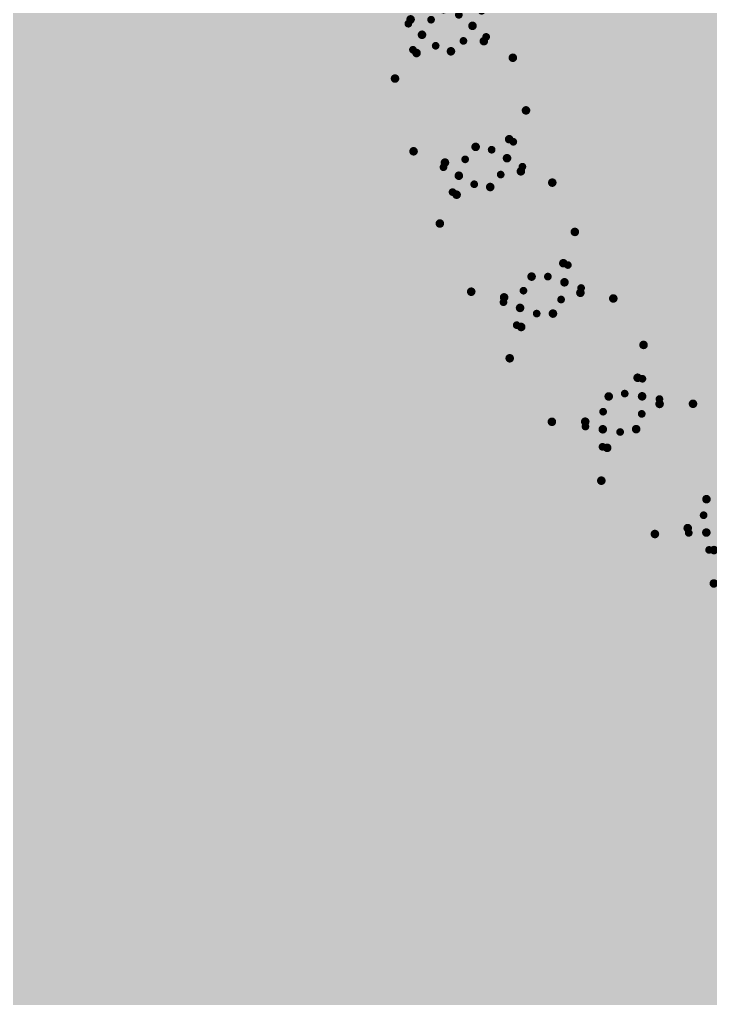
# Model space of a CAD drawing. Header units: millimetres. Extents: x 169 to 355, y 129 to 253.
# Drawn here: x 305.6 to 309.64, y 150.76 to 156.49 of the extents above; entities that cross this region are included whole.
import ezdxf

# ---------------------------------------------------------------- set-up
doc = ezdxf.new("R2010")
doc.units = ezdxf.units.MM
for name, color, linetype in [('BottomLayer', 5, 'Continuous'), ('BottomOverlay', 54, 'Continuous'), ('BottomPaste', 16, 'Continuous'), ('BottomSolder', 6, 'Continuous'), ('Mechanical1', 6, 'Continuous'), ('Mechanical15', 56, 'Continuous'), ('TopOverlay', 2, 'Continuous')]:
    doc.layers.add(name, color=color, linetype=linetype)

# ---------------------------------------------------------------- blocks, each defined once
blk = doc.blocks.new('R0402_NOSILK_B_981')
at = {"layer": 'BottomLayer'}
for points in [[(-0.25, -0.3), (-0.25, 0.3), (-0.75, -0.3), (-0.75, 0.3)], [(0.75, -0.3), (0.75, 0.3), (0.25, -0.3), (0.25, 0.3)]]:
    blk.add_solid(points, dxfattribs=at)
at = {"layer": 'BottomPaste'}
for points in [[(-0.25, -0.3), (-0.25, 0.3), (-0.75, -0.3), (-0.75, 0.3)], [(0.75, -0.3), (0.75, 0.3), (0.25, -0.3), (0.25, 0.3)]]:
    blk.add_solid(points, dxfattribs=at)
at = {"layer": 'BottomSolder'}
for points in [[(-0.1484, -0.4016), (-0.1484, 0.4016), (-0.8516, -0.4016), (-0.8516, 0.4016)], [(0.8516, -0.4016), (0.8516, 0.4016), (0.1484, -0.4016), (0.1484, 0.4016)]]:
    blk.add_solid(points, dxfattribs=at)
at = {"layer": 'Mechanical1', "const_width": 0.1}
for points in [[(-0.52, -0.3001), (-0.52, 0.2999)], [(0.5201, 0.2999), (-0.52, 0.2999)], [(0.5201, -0.3001), (0.5201, 0.2999)], [(0.5201, -0.3001), (-0.52, -0.3001)]]:
    blk.add_lwpolyline(points, dxfattribs=at)
at = {"layer": 'Mechanical1', "const_width": 0.05}
for points in [[(-0.545, 0.2999, 1), (-0.495, 0.2999, 1)], [(-0.545, 0.2999, 1), (-0.495, 0.2999, 1)], [(0.4951, 0.2999, 1), (0.5451, 0.2999, 1)], [(0.4951, 0.2999, 1), (0.5451, 0.2999, 1)], [(-0.545, -0.3001, 1), (-0.495, -0.3001, 1)], [(-0.545, -0.3001, 1), (-0.495, -0.3001, 1)], [(0.4951, -0.3001, 1), (0.5451, -0.3001, 1)], [(0.4951, -0.3001, 1), (0.5451, -0.3001, 1)]]:
    blk.add_lwpolyline(points, format="xyb", close=True, dxfattribs=at)
at = {"layer": 'Mechanical15', "const_width": 0.1}
for points in [[(-0.975, -0.525), (-0.975, 0.525)], [(0.975, 0.525), (-0.975, 0.525)], [(0.975, -0.525), (0.975, 0.525)], [(0, -0.125), (0, 0.125)], [(0.125, 0), (-0.125, 0)], [(0.975, -0.525), (-0.975, -0.525)]]:
    blk.add_lwpolyline(points, dxfattribs=at)
at = {"layer": 'Mechanical15', "const_width": 0.05}
for points in [[(-1, 0.525, 1), (-0.95, 0.525, 1)], [(-1, 0.525, 1), (-0.95, 0.525, 1)], [(0.95, 0.525, 1), (1, 0.525, 1)], [(0.95, 0.525, 1), (1, 0.525, 1)], [(-0.025, 0.125, 1), (0.025, 0.125, 1)], [(-0.15, 0, 1), (-0.1, 0, 1)], [(0.1, 0, 1), (0.15, 0, 1)], [(-0.025, -0.125, 1), (0.025, -0.125, 1)], [(-1, -0.525, 1), (-0.95, -0.525, 1)], [(-1, -0.525, 1), (-0.95, -0.525, 1)], [(0.95, -0.525, 1), (1, -0.525, 1)], [(0.95, -0.525, 1), (1, -0.525, 1)]]:
    blk.add_lwpolyline(points, format="xyb", close=True, dxfattribs=at)
blk = doc.blocks.new('R0402_NOSILK_B_987')
at = {"layer": 'BottomLayer'}
for points in [[(-0.25, -0.3), (-0.25, 0.3), (-0.75, -0.3), (-0.75, 0.3)], [(0.75, -0.3), (0.75, 0.3), (0.25, -0.3), (0.25, 0.3)]]:
    blk.add_solid(points, dxfattribs=at)
at = {"layer": 'BottomPaste'}
for points in [[(-0.25, -0.3), (-0.25, 0.3), (-0.75, -0.3), (-0.75, 0.3)], [(0.75, -0.3), (0.75, 0.3), (0.25, -0.3), (0.25, 0.3)]]:
    blk.add_solid(points, dxfattribs=at)
at = {"layer": 'BottomSolder'}
for points in [[(-0.1484, -0.4016), (-0.1484, 0.4016), (-0.8516, -0.4016), (-0.8516, 0.4016)], [(0.8516, -0.4016), (0.8516, 0.4016), (0.1484, -0.4016), (0.1484, 0.4016)]]:
    blk.add_solid(points, dxfattribs=at)
at = {"layer": 'Mechanical1', "const_width": 0.1}
for points in [[(-0.52, -0.3001), (-0.52, 0.2999)], [(0.5201, 0.2999), (-0.52, 0.2999)], [(0.5201, -0.3001), (0.5201, 0.2999)], [(0.5201, -0.3001), (-0.52, -0.3001)]]:
    blk.add_lwpolyline(points, dxfattribs=at)
at = {"layer": 'Mechanical1', "const_width": 0.05}
for points in [[(-0.545, 0.2999, 1), (-0.495, 0.2999, 1)], [(-0.545, 0.2999, 1), (-0.495, 0.2999, 1)], [(0.4951, 0.2999, 1), (0.5451, 0.2999, 1)], [(0.4951, 0.2999, 1), (0.5451, 0.2999, 1)], [(-0.545, -0.3001, 1), (-0.495, -0.3001, 1)], [(-0.545, -0.3001, 1), (-0.495, -0.3001, 1)], [(0.4951, -0.3001, 1), (0.5451, -0.3001, 1)], [(0.4951, -0.3001, 1), (0.5451, -0.3001, 1)]]:
    blk.add_lwpolyline(points, format="xyb", close=True, dxfattribs=at)
at = {"layer": 'Mechanical15', "const_width": 0.1}
for points in [[(-0.975, -0.525), (-0.975, 0.525)], [(0.975, 0.525), (-0.975, 0.525)], [(0.975, -0.525), (0.975, 0.525)], [(0, -0.125), (0, 0.125)], [(0.125, 0), (-0.125, 0)], [(0.975, -0.525), (-0.975, -0.525)]]:
    blk.add_lwpolyline(points, dxfattribs=at)
at = {"layer": 'Mechanical15', "const_width": 0.05}
for points in [[(-1, 0.525, 1), (-0.95, 0.525, 1)], [(-1, 0.525, 1), (-0.95, 0.525, 1)], [(0.95, 0.525, 1), (1, 0.525, 1)], [(0.95, 0.525, 1), (1, 0.525, 1)], [(-0.025, 0.125, 1), (0.025, 0.125, 1)], [(-0.15, 0, 1), (-0.1, 0, 1)], [(0.1, 0, 1), (0.15, 0, 1)], [(-0.025, -0.125, 1), (0.025, -0.125, 1)], [(-1, -0.525, 1), (-0.95, -0.525, 1)], [(-1, -0.525, 1), (-0.95, -0.525, 1)], [(0.95, -0.525, 1), (1, -0.525, 1)], [(0.95, -0.525, 1), (1, -0.525, 1)]]:
    blk.add_lwpolyline(points, format="xyb", close=True, dxfattribs=at)
blk = doc.blocks.new('R0402_NOSILK_B_995')
at = {"layer": 'BottomLayer'}
for points in [[(-0.25, -0.3), (-0.25, 0.3), (-0.75, -0.3), (-0.75, 0.3)], [(0.75, -0.3), (0.75, 0.3), (0.25, -0.3), (0.25, 0.3)]]:
    blk.add_solid(points, dxfattribs=at)
at = {"layer": 'BottomPaste'}
for points in [[(-0.25, -0.3), (-0.25, 0.3), (-0.75, -0.3), (-0.75, 0.3)], [(0.75, -0.3), (0.75, 0.3), (0.25, -0.3), (0.25, 0.3)]]:
    blk.add_solid(points, dxfattribs=at)
at = {"layer": 'BottomSolder'}
for points in [[(-0.1484, -0.4016), (-0.1484, 0.4016), (-0.8516, -0.4016), (-0.8516, 0.4016)], [(0.8516, -0.4016), (0.8516, 0.4016), (0.1484, -0.4016), (0.1484, 0.4016)]]:
    blk.add_solid(points, dxfattribs=at)
at = {"layer": 'Mechanical1', "const_width": 0.1}
for points in [[(-0.52, -0.3001), (-0.52, 0.2999)], [(0.5201, 0.2999), (-0.52, 0.2999)], [(0.5201, -0.3001), (0.5201, 0.2999)], [(0.5201, -0.3001), (-0.52, -0.3001)]]:
    blk.add_lwpolyline(points, dxfattribs=at)
at = {"layer": 'Mechanical1', "const_width": 0.05}
for points in [[(-0.545, 0.2999, 1), (-0.495, 0.2999, 1)], [(-0.545, 0.2999, 1), (-0.495, 0.2999, 1)], [(0.4951, 0.2999, 1), (0.5451, 0.2999, 1)], [(0.4951, 0.2999, 1), (0.5451, 0.2999, 1)], [(-0.545, -0.3001, 1), (-0.495, -0.3001, 1)], [(-0.545, -0.3001, 1), (-0.495, -0.3001, 1)], [(0.4951, -0.3001, 1), (0.5451, -0.3001, 1)], [(0.4951, -0.3001, 1), (0.5451, -0.3001, 1)]]:
    blk.add_lwpolyline(points, format="xyb", close=True, dxfattribs=at)
at = {"layer": 'Mechanical15', "const_width": 0.1}
for points in [[(-0.975, -0.525), (-0.975, 0.525)], [(0.975, 0.525), (-0.975, 0.525)], [(0.975, -0.525), (0.975, 0.525)], [(0, -0.125), (0, 0.125)], [(0.125, 0), (-0.125, 0)], [(0.975, -0.525), (-0.975, -0.525)]]:
    blk.add_lwpolyline(points, dxfattribs=at)
at = {"layer": 'Mechanical15', "const_width": 0.05}
for points in [[(-1, 0.525, 1), (-0.95, 0.525, 1)], [(-1, 0.525, 1), (-0.95, 0.525, 1)], [(0.95, 0.525, 1), (1, 0.525, 1)], [(0.95, 0.525, 1), (1, 0.525, 1)], [(-0.025, 0.125, 1), (0.025, 0.125, 1)], [(-0.15, 0, 1), (-0.1, 0, 1)], [(0.1, 0, 1), (0.15, 0, 1)], [(-0.025, -0.125, 1), (0.025, -0.125, 1)], [(-1, -0.525, 1), (-0.95, -0.525, 1)], [(-1, -0.525, 1), (-0.95, -0.525, 1)], [(0.95, -0.525, 1), (1, -0.525, 1)], [(0.95, -0.525, 1), (1, -0.525, 1)]]:
    blk.add_lwpolyline(points, format="xyb", close=True, dxfattribs=at)
blk = doc.blocks.new('R0201________B_1014')
at = {"layer": 'BottomLayer'}
for points in [[(-0.075, -0.15), (-0.075, 0.15), (-0.375, -0.15), (-0.375, 0.15)], [(0.375, -0.15), (0.375, 0.15), (0.075, -0.15), (0.075, 0.15)]]:
    blk.add_solid(points, dxfattribs=at)
at = {"layer": 'BottomPaste'}
for points in [[(-0.075, -0.15), (-0.075, 0.15), (-0.375, -0.15), (-0.375, 0.15)], [(0.375, -0.15), (0.375, 0.15), (0.075, -0.15), (0.075, 0.15)]]:
    blk.add_solid(points, dxfattribs=at)
at = {"layer": 'BottomSolder'}
for points in [[(0.0266, -0.2516), (0.0266, 0.2516), (-0.4766, -0.2516), (-0.4766, 0.2516)], [(0.4766, -0.2516), (0.4766, 0.2516), (-0.0266, -0.2516), (-0.0266, 0.2516)]]:
    blk.add_solid(points, dxfattribs=at)
at = {"layer": 'Mechanical1', "const_width": 0.1}
for points in [[(-0.2999, -0.15), (-0.2999, 0.1499)], [(0.3001, 0.1499), (-0.2999, 0.1499)], [(0.3001, -0.15), (0.3001, 0.1499)], [(0.3001, -0.15), (-0.2999, -0.15)]]:
    blk.add_lwpolyline(points, dxfattribs=at)
at = {"layer": 'Mechanical1', "const_width": 0.05}
for points in [[(-0.3249, 0.1499, 1), (-0.2749, 0.1499, 1)], [(-0.3249, 0.1499, 1), (-0.2749, 0.1499, 1)], [(0.2751, 0.1499, 1), (0.3251, 0.1499, 1)], [(0.2751, 0.1499, 1), (0.3251, 0.1499, 1)], [(-0.3249, -0.15, 1), (-0.2749, -0.15, 1)], [(-0.3249, -0.15, 1), (-0.2749, -0.15, 1)], [(0.2751, -0.15, 1), (0.3251, -0.15, 1)], [(0.2751, -0.15, 1), (0.3251, -0.15, 1)]]:
    blk.add_lwpolyline(points, format="xyb", close=True, dxfattribs=at)
at = {"layer": 'Mechanical15', "const_width": 0.1}
for points in [[(-0.625, -0.4), (-0.625, 0.4)], [(0.625, 0.4), (-0.625, 0.4)], [(0.625, -0.4), (0.625, 0.4)], [(0, -0.15), (0, 0.15)], [(0.15, 0), (-0.15, 0)], [(0.625, -0.4), (-0.625, -0.4)]]:
    blk.add_lwpolyline(points, dxfattribs=at)
at = {"layer": 'Mechanical15', "const_width": 0.05}
for points in [[(-0.65, 0.4, 1), (-0.6, 0.4, 1)], [(-0.65, 0.4, 1), (-0.6, 0.4, 1)], [(0.6, 0.4, 1), (0.65, 0.4, 1)], [(0.6, 0.4, 1), (0.65, 0.4, 1)], [(-0.025, 0.15, 1), (0.025, 0.15, 1)], [(-0.175, 0, 1), (-0.125, 0, 1)], [(0.125, 0, 1), (0.175, 0, 1)], [(-0.025, -0.15, 1), (0.025, -0.15, 1)], [(-0.65, -0.4, 1), (-0.6, -0.4, 1)], [(-0.65, -0.4, 1), (-0.6, -0.4, 1)], [(0.6, -0.4, 1), (0.65, -0.4, 1)], [(0.6, -0.4, 1), (0.65, -0.4, 1)]]:
    blk.add_lwpolyline(points, format="xyb", close=True, dxfattribs=at)
blk = doc.blocks.new('R0201________B_1015')
at = {"layer": 'BottomLayer'}
for points in [[(-0.075, -0.15), (-0.075, 0.15), (-0.375, -0.15), (-0.375, 0.15)], [(0.375, -0.15), (0.375, 0.15), (0.075, -0.15), (0.075, 0.15)]]:
    blk.add_solid(points, dxfattribs=at)
at = {"layer": 'BottomPaste'}
for points in [[(-0.075, -0.15), (-0.075, 0.15), (-0.375, -0.15), (-0.375, 0.15)], [(0.375, -0.15), (0.375, 0.15), (0.075, -0.15), (0.075, 0.15)]]:
    blk.add_solid(points, dxfattribs=at)
at = {"layer": 'BottomSolder'}
for points in [[(0.0266, -0.2516), (0.0266, 0.2516), (-0.4766, -0.2516), (-0.4766, 0.2516)], [(0.4766, -0.2516), (0.4766, 0.2516), (-0.0266, -0.2516), (-0.0266, 0.2516)]]:
    blk.add_solid(points, dxfattribs=at)
at = {"layer": 'Mechanical1', "const_width": 0.1}
for points in [[(-0.2999, -0.15), (-0.2999, 0.1499)], [(0.3001, 0.1499), (-0.2999, 0.1499)], [(0.3001, -0.15), (0.3001, 0.1499)], [(0.3001, -0.15), (-0.2999, -0.15)]]:
    blk.add_lwpolyline(points, dxfattribs=at)
at = {"layer": 'Mechanical1', "const_width": 0.05}
for points in [[(-0.3249, 0.1499, 1), (-0.2749, 0.1499, 1)], [(-0.3249, 0.1499, 1), (-0.2749, 0.1499, 1)], [(0.2751, 0.1499, 1), (0.3251, 0.1499, 1)], [(0.2751, 0.1499, 1), (0.3251, 0.1499, 1)], [(-0.3249, -0.15, 1), (-0.2749, -0.15, 1)], [(-0.3249, -0.15, 1), (-0.2749, -0.15, 1)], [(0.2751, -0.15, 1), (0.3251, -0.15, 1)], [(0.2751, -0.15, 1), (0.3251, -0.15, 1)]]:
    blk.add_lwpolyline(points, format="xyb", close=True, dxfattribs=at)
at = {"layer": 'Mechanical15', "const_width": 0.1}
for points in [[(-0.625, -0.4), (-0.625, 0.4)], [(0.625, 0.4), (-0.625, 0.4)], [(0.625, -0.4), (0.625, 0.4)], [(0, -0.15), (0, 0.15)], [(0.15, 0), (-0.15, 0)], [(0.625, -0.4), (-0.625, -0.4)]]:
    blk.add_lwpolyline(points, dxfattribs=at)
at = {"layer": 'Mechanical15', "const_width": 0.05}
for points in [[(-0.65, 0.4, 1), (-0.6, 0.4, 1)], [(-0.65, 0.4, 1), (-0.6, 0.4, 1)], [(0.6, 0.4, 1), (0.65, 0.4, 1)], [(0.6, 0.4, 1), (0.65, 0.4, 1)], [(-0.025, 0.15, 1), (0.025, 0.15, 1)], [(-0.175, 0, 1), (-0.125, 0, 1)], [(0.125, 0, 1), (0.175, 0, 1)], [(-0.025, -0.15, 1), (0.025, -0.15, 1)], [(-0.65, -0.4, 1), (-0.6, -0.4, 1)], [(-0.65, -0.4, 1), (-0.6, -0.4, 1)], [(0.6, -0.4, 1), (0.65, -0.4, 1)], [(0.6, -0.4, 1), (0.65, -0.4, 1)]]:
    blk.add_lwpolyline(points, format="xyb", close=True, dxfattribs=at)
blk = doc.blocks.new('R0201________B_1021')
at = {"layer": 'BottomLayer'}
for points in [[(-0.075, -0.15), (-0.075, 0.15), (-0.375, -0.15), (-0.375, 0.15)], [(0.375, -0.15), (0.375, 0.15), (0.075, -0.15), (0.075, 0.15)]]:
    blk.add_solid(points, dxfattribs=at)
at = {"layer": 'BottomPaste'}
for points in [[(-0.075, -0.15), (-0.075, 0.15), (-0.375, -0.15), (-0.375, 0.15)], [(0.375, -0.15), (0.375, 0.15), (0.075, -0.15), (0.075, 0.15)]]:
    blk.add_solid(points, dxfattribs=at)
at = {"layer": 'BottomSolder'}
for points in [[(0.0266, -0.2516), (0.0266, 0.2516), (-0.4766, -0.2516), (-0.4766, 0.2516)], [(0.4766, -0.2516), (0.4766, 0.2516), (-0.0266, -0.2516), (-0.0266, 0.2516)]]:
    blk.add_solid(points, dxfattribs=at)
at = {"layer": 'Mechanical1', "const_width": 0.1}
for points in [[(-0.2999, -0.15), (-0.2999, 0.1499)], [(0.3001, 0.1499), (-0.2999, 0.1499)], [(0.3001, -0.15), (0.3001, 0.1499)], [(0.3001, -0.15), (-0.2999, -0.15)]]:
    blk.add_lwpolyline(points, dxfattribs=at)
at = {"layer": 'Mechanical1', "const_width": 0.05}
for points in [[(-0.3249, 0.1499, 1), (-0.2749, 0.1499, 1)], [(-0.3249, 0.1499, 1), (-0.2749, 0.1499, 1)], [(0.2751, 0.1499, 1), (0.3251, 0.1499, 1)], [(0.2751, 0.1499, 1), (0.3251, 0.1499, 1)], [(-0.3249, -0.15, 1), (-0.2749, -0.15, 1)], [(-0.3249, -0.15, 1), (-0.2749, -0.15, 1)], [(0.2751, -0.15, 1), (0.3251, -0.15, 1)], [(0.2751, -0.15, 1), (0.3251, -0.15, 1)]]:
    blk.add_lwpolyline(points, format="xyb", close=True, dxfattribs=at)
at = {"layer": 'Mechanical15', "const_width": 0.1}
for points in [[(-0.625, -0.4), (-0.625, 0.4)], [(0.625, 0.4), (-0.625, 0.4)], [(0.625, -0.4), (0.625, 0.4)], [(0, -0.15), (0, 0.15)], [(0.15, 0), (-0.15, 0)], [(0.625, -0.4), (-0.625, -0.4)]]:
    blk.add_lwpolyline(points, dxfattribs=at)
at = {"layer": 'Mechanical15', "const_width": 0.05}
for points in [[(-0.65, 0.4, 1), (-0.6, 0.4, 1)], [(-0.65, 0.4, 1), (-0.6, 0.4, 1)], [(0.6, 0.4, 1), (0.65, 0.4, 1)], [(0.6, 0.4, 1), (0.65, 0.4, 1)], [(-0.025, 0.15, 1), (0.025, 0.15, 1)], [(-0.175, 0, 1), (-0.125, 0, 1)], [(0.125, 0, 1), (0.175, 0, 1)], [(-0.025, -0.15, 1), (0.025, -0.15, 1)], [(-0.65, -0.4, 1), (-0.6, -0.4, 1)], [(-0.65, -0.4, 1), (-0.6, -0.4, 1)], [(0.6, -0.4, 1), (0.65, -0.4, 1)], [(0.6, -0.4, 1), (0.65, -0.4, 1)]]:
    blk.add_lwpolyline(points, format="xyb", close=True, dxfattribs=at)
blk = doc.blocks.new('R0201________B_1022')
at = {"layer": 'BottomLayer'}
for points in [[(-0.075, -0.15), (-0.075, 0.15), (-0.375, -0.15), (-0.375, 0.15)], [(0.375, -0.15), (0.375, 0.15), (0.075, -0.15), (0.075, 0.15)]]:
    blk.add_solid(points, dxfattribs=at)
at = {"layer": 'BottomPaste'}
for points in [[(-0.075, -0.15), (-0.075, 0.15), (-0.375, -0.15), (-0.375, 0.15)], [(0.375, -0.15), (0.375, 0.15), (0.075, -0.15), (0.075, 0.15)]]:
    blk.add_solid(points, dxfattribs=at)
at = {"layer": 'BottomSolder'}
for points in [[(0.0266, -0.2516), (0.0266, 0.2516), (-0.4766, -0.2516), (-0.4766, 0.2516)], [(0.4766, -0.2516), (0.4766, 0.2516), (-0.0266, -0.2516), (-0.0266, 0.2516)]]:
    blk.add_solid(points, dxfattribs=at)
at = {"layer": 'Mechanical1', "const_width": 0.1}
for points in [[(-0.2999, -0.15), (-0.2999, 0.1499)], [(0.3001, 0.1499), (-0.2999, 0.1499)], [(0.3001, -0.15), (0.3001, 0.1499)], [(0.3001, -0.15), (-0.2999, -0.15)]]:
    blk.add_lwpolyline(points, dxfattribs=at)
at = {"layer": 'Mechanical1', "const_width": 0.05}
for points in [[(-0.3249, 0.1499, 1), (-0.2749, 0.1499, 1)], [(-0.3249, 0.1499, 1), (-0.2749, 0.1499, 1)], [(0.2751, 0.1499, 1), (0.3251, 0.1499, 1)], [(0.2751, 0.1499, 1), (0.3251, 0.1499, 1)], [(-0.3249, -0.15, 1), (-0.2749, -0.15, 1)], [(-0.3249, -0.15, 1), (-0.2749, -0.15, 1)], [(0.2751, -0.15, 1), (0.3251, -0.15, 1)], [(0.2751, -0.15, 1), (0.3251, -0.15, 1)]]:
    blk.add_lwpolyline(points, format="xyb", close=True, dxfattribs=at)
at = {"layer": 'Mechanical15', "const_width": 0.1}
for points in [[(-0.625, -0.4), (-0.625, 0.4)], [(0.625, 0.4), (-0.625, 0.4)], [(0.625, -0.4), (0.625, 0.4)], [(0, -0.15), (0, 0.15)], [(0.15, 0), (-0.15, 0)], [(0.625, -0.4), (-0.625, -0.4)]]:
    blk.add_lwpolyline(points, dxfattribs=at)
at = {"layer": 'Mechanical15', "const_width": 0.05}
for points in [[(-0.65, 0.4, 1), (-0.6, 0.4, 1)], [(-0.65, 0.4, 1), (-0.6, 0.4, 1)], [(0.6, 0.4, 1), (0.65, 0.4, 1)], [(0.6, 0.4, 1), (0.65, 0.4, 1)], [(-0.025, 0.15, 1), (0.025, 0.15, 1)], [(-0.175, 0, 1), (-0.125, 0, 1)], [(0.125, 0, 1), (0.175, 0, 1)], [(-0.025, -0.15, 1), (0.025, -0.15, 1)], [(-0.65, -0.4, 1), (-0.6, -0.4, 1)], [(-0.65, -0.4, 1), (-0.6, -0.4, 1)], [(0.6, -0.4, 1), (0.65, -0.4, 1)], [(0.6, -0.4, 1), (0.65, -0.4, 1)]]:
    blk.add_lwpolyline(points, format="xyb", close=True, dxfattribs=at)
blk = doc.blocks.new('R0201________B_1023')
at = {"layer": 'BottomLayer'}
for points in [[(-0.075, -0.15), (-0.075, 0.15), (-0.375, -0.15), (-0.375, 0.15)], [(0.375, -0.15), (0.375, 0.15), (0.075, -0.15), (0.075, 0.15)]]:
    blk.add_solid(points, dxfattribs=at)
at = {"layer": 'BottomPaste'}
for points in [[(-0.075, -0.15), (-0.075, 0.15), (-0.375, -0.15), (-0.375, 0.15)], [(0.375, -0.15), (0.375, 0.15), (0.075, -0.15), (0.075, 0.15)]]:
    blk.add_solid(points, dxfattribs=at)
at = {"layer": 'BottomSolder'}
for points in [[(0.0266, -0.2516), (0.0266, 0.2516), (-0.4766, -0.2516), (-0.4766, 0.2516)], [(0.4766, -0.2516), (0.4766, 0.2516), (-0.0266, -0.2516), (-0.0266, 0.2516)]]:
    blk.add_solid(points, dxfattribs=at)
at = {"layer": 'Mechanical1', "const_width": 0.1}
for points in [[(-0.2999, -0.15), (-0.2999, 0.1499)], [(0.3001, 0.1499), (-0.2999, 0.1499)], [(0.3001, -0.15), (0.3001, 0.1499)], [(0.3001, -0.15), (-0.2999, -0.15)]]:
    blk.add_lwpolyline(points, dxfattribs=at)
at = {"layer": 'Mechanical1', "const_width": 0.05}
for points in [[(-0.3249, 0.1499, 1), (-0.2749, 0.1499, 1)], [(-0.3249, 0.1499, 1), (-0.2749, 0.1499, 1)], [(0.2751, 0.1499, 1), (0.3251, 0.1499, 1)], [(0.2751, 0.1499, 1), (0.3251, 0.1499, 1)], [(-0.3249, -0.15, 1), (-0.2749, -0.15, 1)], [(-0.3249, -0.15, 1), (-0.2749, -0.15, 1)], [(0.2751, -0.15, 1), (0.3251, -0.15, 1)], [(0.2751, -0.15, 1), (0.3251, -0.15, 1)]]:
    blk.add_lwpolyline(points, format="xyb", close=True, dxfattribs=at)
at = {"layer": 'Mechanical15', "const_width": 0.1}
for points in [[(-0.625, -0.4), (-0.625, 0.4)], [(0.625, 0.4), (-0.625, 0.4)], [(0.625, -0.4), (0.625, 0.4)], [(0, -0.15), (0, 0.15)], [(0.15, 0), (-0.15, 0)], [(0.625, -0.4), (-0.625, -0.4)]]:
    blk.add_lwpolyline(points, dxfattribs=at)
at = {"layer": 'Mechanical15', "const_width": 0.05}
for points in [[(-0.65, 0.4, 1), (-0.6, 0.4, 1)], [(-0.65, 0.4, 1), (-0.6, 0.4, 1)], [(0.6, 0.4, 1), (0.65, 0.4, 1)], [(0.6, 0.4, 1), (0.65, 0.4, 1)], [(-0.025, 0.15, 1), (0.025, 0.15, 1)], [(-0.175, 0, 1), (-0.125, 0, 1)], [(0.125, 0, 1), (0.175, 0, 1)], [(-0.025, -0.15, 1), (0.025, -0.15, 1)], [(-0.65, -0.4, 1), (-0.6, -0.4, 1)], [(-0.65, -0.4, 1), (-0.6, -0.4, 1)], [(0.6, -0.4, 1), (0.65, -0.4, 1)], [(0.6, -0.4, 1), (0.65, -0.4, 1)]]:
    blk.add_lwpolyline(points, format="xyb", close=True, dxfattribs=at)
blk = doc.blocks.new('R0201________B_1024')
at = {"layer": 'BottomLayer'}
for points in [[(-0.075, -0.15), (-0.075, 0.15), (-0.375, -0.15), (-0.375, 0.15)], [(0.375, -0.15), (0.375, 0.15), (0.075, -0.15), (0.075, 0.15)]]:
    blk.add_solid(points, dxfattribs=at)
at = {"layer": 'BottomPaste'}
for points in [[(-0.075, -0.15), (-0.075, 0.15), (-0.375, -0.15), (-0.375, 0.15)], [(0.375, -0.15), (0.375, 0.15), (0.075, -0.15), (0.075, 0.15)]]:
    blk.add_solid(points, dxfattribs=at)
at = {"layer": 'BottomSolder'}
for points in [[(0.0266, -0.2516), (0.0266, 0.2516), (-0.4766, -0.2516), (-0.4766, 0.2516)], [(0.4766, -0.2516), (0.4766, 0.2516), (-0.0266, -0.2516), (-0.0266, 0.2516)]]:
    blk.add_solid(points, dxfattribs=at)
at = {"layer": 'Mechanical1', "const_width": 0.1}
for points in [[(-0.2999, -0.15), (-0.2999, 0.1499)], [(0.3001, 0.1499), (-0.2999, 0.1499)], [(0.3001, -0.15), (0.3001, 0.1499)], [(0.3001, -0.15), (-0.2999, -0.15)]]:
    blk.add_lwpolyline(points, dxfattribs=at)
at = {"layer": 'Mechanical1', "const_width": 0.05}
for points in [[(-0.3249, 0.1499, 1), (-0.2749, 0.1499, 1)], [(-0.3249, 0.1499, 1), (-0.2749, 0.1499, 1)], [(0.2751, 0.1499, 1), (0.3251, 0.1499, 1)], [(0.2751, 0.1499, 1), (0.3251, 0.1499, 1)], [(-0.3249, -0.15, 1), (-0.2749, -0.15, 1)], [(-0.3249, -0.15, 1), (-0.2749, -0.15, 1)], [(0.2751, -0.15, 1), (0.3251, -0.15, 1)], [(0.2751, -0.15, 1), (0.3251, -0.15, 1)]]:
    blk.add_lwpolyline(points, format="xyb", close=True, dxfattribs=at)
at = {"layer": 'Mechanical15', "const_width": 0.1}
for points in [[(-0.625, -0.4), (-0.625, 0.4)], [(0.625, 0.4), (-0.625, 0.4)], [(0.625, -0.4), (0.625, 0.4)], [(0, -0.15), (0, 0.15)], [(0.15, 0), (-0.15, 0)], [(0.625, -0.4), (-0.625, -0.4)]]:
    blk.add_lwpolyline(points, dxfattribs=at)
at = {"layer": 'Mechanical15', "const_width": 0.05}
for points in [[(-0.65, 0.4, 1), (-0.6, 0.4, 1)], [(-0.65, 0.4, 1), (-0.6, 0.4, 1)], [(0.6, 0.4, 1), (0.65, 0.4, 1)], [(0.6, 0.4, 1), (0.65, 0.4, 1)], [(-0.025, 0.15, 1), (0.025, 0.15, 1)], [(-0.175, 0, 1), (-0.125, 0, 1)], [(0.125, 0, 1), (0.175, 0, 1)], [(-0.025, -0.15, 1), (0.025, -0.15, 1)], [(-0.65, -0.4, 1), (-0.6, -0.4, 1)], [(-0.65, -0.4, 1), (-0.6, -0.4, 1)], [(0.6, -0.4, 1), (0.65, -0.4, 1)], [(0.6, -0.4, 1), (0.65, -0.4, 1)]]:
    blk.add_lwpolyline(points, format="xyb", close=True, dxfattribs=at)
blk = doc.blocks.new('R01005_B_1041')
at = {"layer": 'BottomLayer', "const_width": 0.0225}
for points in [[(-0.2287, 0.0775, 1), (-0.2063, 0.0775, 1)], [(-0.0937, 0.0775, 1), (-0.0712, 0.0775, 1)], [(0.0712, 0.0775, 1), (0.0937, 0.0775, 1)], [(0.2063, 0.0775, 1), (0.2287, 0.0775, 1)], [(-0.2287, -0.0775, 1), (-0.2063, -0.0775, 1)], [(-0.0937, -0.0775, 1), (-0.0712, -0.0775, 1)], [(0.0712, -0.0775, 1), (0.0937, -0.0775, 1)], [(0.2063, -0.0775, 1), (0.2287, -0.0775, 1)]]:
    blk.add_lwpolyline(points, format="xyb", close=True, dxfattribs=at)
at = {"layer": 'BottomLayer'}
for points in [[(-0.06, -0.0775), (-0.06, 0.0775), (-0.24, -0.0775), (-0.24, 0.0775)], [(-0.0825, -0.1), (-0.0825, 0.1), (-0.2175, -0.1), (-0.2175, 0.1)], [(0.24, -0.0775), (0.24, 0.0775), (0.06, -0.0775), (0.06, 0.0775)], [(0.2175, -0.1), (0.2175, 0.1), (0.0825, -0.1), (0.0825, 0.1)]]:
    blk.add_solid(points, dxfattribs=at)
at = {"layer": 'BottomPaste', "const_width": 0.0225}
for points in [[(-0.2287, 0.0775, 1), (-0.2063, 0.0775, 1)], [(-0.0937, 0.0775, 1), (-0.0712, 0.0775, 1)], [(0.0712, 0.0775, 1), (0.0937, 0.0775, 1)], [(0.2063, 0.0775, 1), (0.2287, 0.0775, 1)], [(-0.2287, -0.0775, 1), (-0.2063, -0.0775, 1)], [(-0.0937, -0.0775, 1), (-0.0712, -0.0775, 1)], [(0.0712, -0.0775, 1), (0.0937, -0.0775, 1)], [(0.2063, -0.0775, 1), (0.2287, -0.0775, 1)]]:
    blk.add_lwpolyline(points, format="xyb", close=True, dxfattribs=at)
at = {"layer": 'BottomPaste'}
for points in [[(-0.06, -0.0775), (-0.06, 0.0775), (-0.24, -0.0775), (-0.24, 0.0775)], [(-0.0825, -0.1), (-0.0825, 0.1), (-0.2175, -0.1), (-0.2175, 0.1)], [(0.24, -0.0775), (0.24, 0.0775), (0.06, -0.0775), (0.06, 0.0775)], [(0.2175, -0.1), (0.2175, 0.1), (0.0825, -0.1), (0.0825, 0.1)]]:
    blk.add_solid(points, dxfattribs=at)
at = {"layer": 'BottomSolder', "const_width": 0.1241}
for points in [[(-0.2795, 0.0775, 1), (-0.1555, 0.0775, 1)], [(-0.1445, 0.0775, 1), (-0.0204, 0.0775, 1)], [(0.0204, 0.0775, 1), (0.1445, 0.0775, 1)], [(0.1555, 0.0775, 1), (0.2795, 0.0775, 1)], [(-0.2795, -0.0775, 1), (-0.1555, -0.0775, 1)], [(-0.1445, -0.0775, 1), (-0.0204, -0.0775, 1)], [(0.0204, -0.0775, 1), (0.1445, -0.0775, 1)], [(0.1555, -0.0775, 1), (0.2795, -0.0775, 1)]]:
    blk.add_lwpolyline(points, format="xyb", close=True, dxfattribs=at)
at = {"layer": 'BottomSolder'}
for points in [[(-0.0825, -0.2016), (-0.0825, 0.2016), (-0.2175, -0.2016), (-0.2175, 0.2016)], [(0.2175, -0.2016), (0.2175, 0.2016), (0.0825, -0.2016), (0.0825, 0.2016)], [(0.0416, -0.0775), (0.0416, 0.0775), (-0.3416, -0.0775), (-0.3416, 0.0775)], [(0.3416, -0.0775), (0.3416, 0.0775), (-0.0416, -0.0775), (-0.0416, 0.0775)]]:
    blk.add_solid(points, dxfattribs=at)
at = {"layer": 'Mechanical1', "const_width": 0.05}
for points in [[(-0.1999, -0.1001), (-0.1999, 0.0999)], [(0.2001, 0.0999), (-0.1999, 0.0999)], [(0.2001, -0.1001), (0.2001, 0.0999)], [(0.2001, -0.1001), (-0.1999, -0.1001)]]:
    blk.add_lwpolyline(points, dxfattribs=at)
at = {"layer": 'Mechanical1', "const_width": 0.025}
for points in [[(-0.2124, 0.0999, 1), (-0.1874, 0.0999, 1)], [(-0.2124, 0.0999, 1), (-0.1874, 0.0999, 1)], [(0.1876, 0.0999, 1), (0.2126, 0.0999, 1)], [(0.1876, 0.0999, 1), (0.2126, 0.0999, 1)], [(-0.2124, -0.1001, 1), (-0.1874, -0.1001, 1)], [(-0.2124, -0.1001, 1), (-0.1874, -0.1001, 1)], [(0.1876, -0.1001, 1), (0.2126, -0.1001, 1)], [(0.1876, -0.1001, 1), (0.2126, -0.1001, 1)]]:
    blk.add_lwpolyline(points, format="xyb", close=True, dxfattribs=at)
at = {"layer": 'Mechanical15', "const_width": 0.05}
for points in [[(-0.35, -0.225), (-0.35, 0.225)], [(0.35, 0.225), (-0.35, 0.225)], [(0.35, -0.225), (0.35, 0.225)], [(0, -0.125), (0, 0.125)], [(0.15, 0), (-0.15, 0)], [(0.35, -0.225), (-0.35, -0.225)]]:
    blk.add_lwpolyline(points, dxfattribs=at)
at = {"layer": 'Mechanical15', "const_width": 0.025}
for points in [[(-0.3625, 0.225, 1), (-0.3375, 0.225, 1)], [(-0.3625, 0.225, 1), (-0.3375, 0.225, 1)], [(0.3375, 0.225, 1), (0.3625, 0.225, 1)], [(0.3375, 0.225, 1), (0.3625, 0.225, 1)], [(-0.0125, 0.125, 1), (0.0125, 0.125, 1)], [(-0.1625, 0, 1), (-0.1375, 0, 1)], [(0.1375, 0, 1), (0.1625, 0, 1)], [(-0.0125, -0.125, 1), (0.0125, -0.125, 1)], [(-0.3625, -0.225, 1), (-0.3375, -0.225, 1)], [(-0.3625, -0.225, 1), (-0.3375, -0.225, 1)], [(0.3375, -0.225, 1), (0.3625, -0.225, 1)], [(0.3375, -0.225, 1), (0.3625, -0.225, 1)]]:
    blk.add_lwpolyline(points, format="xyb", close=True, dxfattribs=at)
blk = doc.blocks.new('R01005_B_1042')
at = {"layer": 'BottomLayer', "const_width": 0.0225}
for points in [[(-0.2287, 0.0775, 1), (-0.2063, 0.0775, 1)], [(-0.0937, 0.0775, 1), (-0.0712, 0.0775, 1)], [(0.0712, 0.0775, 1), (0.0937, 0.0775, 1)], [(0.2063, 0.0775, 1), (0.2287, 0.0775, 1)], [(-0.2287, -0.0775, 1), (-0.2063, -0.0775, 1)], [(-0.0937, -0.0775, 1), (-0.0712, -0.0775, 1)], [(0.0712, -0.0775, 1), (0.0937, -0.0775, 1)], [(0.2063, -0.0775, 1), (0.2287, -0.0775, 1)]]:
    blk.add_lwpolyline(points, format="xyb", close=True, dxfattribs=at)
at = {"layer": 'BottomLayer'}
for points in [[(-0.06, -0.0775), (-0.06, 0.0775), (-0.24, -0.0775), (-0.24, 0.0775)], [(-0.0825, -0.1), (-0.0825, 0.1), (-0.2175, -0.1), (-0.2175, 0.1)], [(0.24, -0.0775), (0.24, 0.0775), (0.06, -0.0775), (0.06, 0.0775)], [(0.2175, -0.1), (0.2175, 0.1), (0.0825, -0.1), (0.0825, 0.1)]]:
    blk.add_solid(points, dxfattribs=at)
at = {"layer": 'BottomPaste', "const_width": 0.0225}
for points in [[(-0.2287, 0.0775, 1), (-0.2063, 0.0775, 1)], [(-0.0937, 0.0775, 1), (-0.0712, 0.0775, 1)], [(0.0712, 0.0775, 1), (0.0937, 0.0775, 1)], [(0.2063, 0.0775, 1), (0.2287, 0.0775, 1)], [(-0.2287, -0.0775, 1), (-0.2063, -0.0775, 1)], [(-0.0937, -0.0775, 1), (-0.0712, -0.0775, 1)], [(0.0712, -0.0775, 1), (0.0937, -0.0775, 1)], [(0.2063, -0.0775, 1), (0.2287, -0.0775, 1)]]:
    blk.add_lwpolyline(points, format="xyb", close=True, dxfattribs=at)
at = {"layer": 'BottomPaste'}
for points in [[(-0.06, -0.0775), (-0.06, 0.0775), (-0.24, -0.0775), (-0.24, 0.0775)], [(-0.0825, -0.1), (-0.0825, 0.1), (-0.2175, -0.1), (-0.2175, 0.1)], [(0.24, -0.0775), (0.24, 0.0775), (0.06, -0.0775), (0.06, 0.0775)], [(0.2175, -0.1), (0.2175, 0.1), (0.0825, -0.1), (0.0825, 0.1)]]:
    blk.add_solid(points, dxfattribs=at)
at = {"layer": 'BottomSolder', "const_width": 0.1241}
for points in [[(-0.2795, 0.0775, 1), (-0.1555, 0.0775, 1)], [(-0.1445, 0.0775, 1), (-0.0204, 0.0775, 1)], [(0.0204, 0.0775, 1), (0.1445, 0.0775, 1)], [(0.1555, 0.0775, 1), (0.2795, 0.0775, 1)], [(-0.2795, -0.0775, 1), (-0.1555, -0.0775, 1)], [(-0.1445, -0.0775, 1), (-0.0204, -0.0775, 1)], [(0.0204, -0.0775, 1), (0.1445, -0.0775, 1)], [(0.1555, -0.0775, 1), (0.2795, -0.0775, 1)]]:
    blk.add_lwpolyline(points, format="xyb", close=True, dxfattribs=at)
at = {"layer": 'BottomSolder'}
for points in [[(-0.0825, -0.2016), (-0.0825, 0.2016), (-0.2175, -0.2016), (-0.2175, 0.2016)], [(0.2175, -0.2016), (0.2175, 0.2016), (0.0825, -0.2016), (0.0825, 0.2016)], [(0.0416, -0.0775), (0.0416, 0.0775), (-0.3416, -0.0775), (-0.3416, 0.0775)], [(0.3416, -0.0775), (0.3416, 0.0775), (-0.0416, -0.0775), (-0.0416, 0.0775)]]:
    blk.add_solid(points, dxfattribs=at)
at = {"layer": 'Mechanical1', "const_width": 0.05}
for points in [[(-0.1999, -0.1001), (-0.1999, 0.0999)], [(0.2001, 0.0999), (-0.1999, 0.0999)], [(0.2001, -0.1001), (0.2001, 0.0999)], [(0.2001, -0.1001), (-0.1999, -0.1001)]]:
    blk.add_lwpolyline(points, dxfattribs=at)
at = {"layer": 'Mechanical1', "const_width": 0.025}
for points in [[(-0.2124, 0.0999, 1), (-0.1874, 0.0999, 1)], [(-0.2124, 0.0999, 1), (-0.1874, 0.0999, 1)], [(0.1876, 0.0999, 1), (0.2126, 0.0999, 1)], [(0.1876, 0.0999, 1), (0.2126, 0.0999, 1)], [(-0.2124, -0.1001, 1), (-0.1874, -0.1001, 1)], [(-0.2124, -0.1001, 1), (-0.1874, -0.1001, 1)], [(0.1876, -0.1001, 1), (0.2126, -0.1001, 1)], [(0.1876, -0.1001, 1), (0.2126, -0.1001, 1)]]:
    blk.add_lwpolyline(points, format="xyb", close=True, dxfattribs=at)
at = {"layer": 'Mechanical15', "const_width": 0.05}
for points in [[(-0.35, -0.225), (-0.35, 0.225)], [(0.35, 0.225), (-0.35, 0.225)], [(0.35, -0.225), (0.35, 0.225)], [(0, -0.125), (0, 0.125)], [(0.15, 0), (-0.15, 0)], [(0.35, -0.225), (-0.35, -0.225)]]:
    blk.add_lwpolyline(points, dxfattribs=at)
at = {"layer": 'Mechanical15', "const_width": 0.025}
for points in [[(-0.3625, 0.225, 1), (-0.3375, 0.225, 1)], [(-0.3625, 0.225, 1), (-0.3375, 0.225, 1)], [(0.3375, 0.225, 1), (0.3625, 0.225, 1)], [(0.3375, 0.225, 1), (0.3625, 0.225, 1)], [(-0.0125, 0.125, 1), (0.0125, 0.125, 1)], [(-0.1625, 0, 1), (-0.1375, 0, 1)], [(0.1375, 0, 1), (0.1625, 0, 1)], [(-0.0125, -0.125, 1), (0.0125, -0.125, 1)], [(-0.3625, -0.225, 1), (-0.3375, -0.225, 1)], [(-0.3625, -0.225, 1), (-0.3375, -0.225, 1)], [(0.3375, -0.225, 1), (0.3625, -0.225, 1)], [(0.3375, -0.225, 1), (0.3625, -0.225, 1)]]:
    blk.add_lwpolyline(points, format="xyb", close=True, dxfattribs=at)
blk = doc.blocks.new('R01005_B_1047')
at = {"layer": 'BottomLayer', "const_width": 0.0225}
for points in [[(-0.2287, 0.0775, 1), (-0.2063, 0.0775, 1)], [(-0.0937, 0.0775, 1), (-0.0712, 0.0775, 1)], [(0.0712, 0.0775, 1), (0.0937, 0.0775, 1)], [(0.2063, 0.0775, 1), (0.2287, 0.0775, 1)], [(-0.2287, -0.0775, 1), (-0.2063, -0.0775, 1)], [(-0.0937, -0.0775, 1), (-0.0712, -0.0775, 1)], [(0.0712, -0.0775, 1), (0.0937, -0.0775, 1)], [(0.2063, -0.0775, 1), (0.2287, -0.0775, 1)]]:
    blk.add_lwpolyline(points, format="xyb", close=True, dxfattribs=at)
at = {"layer": 'BottomLayer'}
for points in [[(-0.06, -0.0775), (-0.06, 0.0775), (-0.24, -0.0775), (-0.24, 0.0775)], [(-0.0825, -0.1), (-0.0825, 0.1), (-0.2175, -0.1), (-0.2175, 0.1)], [(0.24, -0.0775), (0.24, 0.0775), (0.06, -0.0775), (0.06, 0.0775)], [(0.2175, -0.1), (0.2175, 0.1), (0.0825, -0.1), (0.0825, 0.1)]]:
    blk.add_solid(points, dxfattribs=at)
at = {"layer": 'BottomPaste', "const_width": 0.0225}
for points in [[(-0.2287, 0.0775, 1), (-0.2063, 0.0775, 1)], [(-0.0937, 0.0775, 1), (-0.0712, 0.0775, 1)], [(0.0712, 0.0775, 1), (0.0937, 0.0775, 1)], [(0.2063, 0.0775, 1), (0.2287, 0.0775, 1)], [(-0.2287, -0.0775, 1), (-0.2063, -0.0775, 1)], [(-0.0937, -0.0775, 1), (-0.0712, -0.0775, 1)], [(0.0712, -0.0775, 1), (0.0937, -0.0775, 1)], [(0.2063, -0.0775, 1), (0.2287, -0.0775, 1)]]:
    blk.add_lwpolyline(points, format="xyb", close=True, dxfattribs=at)
at = {"layer": 'BottomPaste'}
for points in [[(-0.06, -0.0775), (-0.06, 0.0775), (-0.24, -0.0775), (-0.24, 0.0775)], [(-0.0825, -0.1), (-0.0825, 0.1), (-0.2175, -0.1), (-0.2175, 0.1)], [(0.24, -0.0775), (0.24, 0.0775), (0.06, -0.0775), (0.06, 0.0775)], [(0.2175, -0.1), (0.2175, 0.1), (0.0825, -0.1), (0.0825, 0.1)]]:
    blk.add_solid(points, dxfattribs=at)
at = {"layer": 'BottomSolder', "const_width": 0.1241}
for points in [[(-0.2795, 0.0775, 1), (-0.1555, 0.0775, 1)], [(-0.1445, 0.0775, 1), (-0.0204, 0.0775, 1)], [(0.0204, 0.0775, 1), (0.1445, 0.0775, 1)], [(0.1555, 0.0775, 1), (0.2795, 0.0775, 1)], [(-0.2795, -0.0775, 1), (-0.1555, -0.0775, 1)], [(-0.1445, -0.0775, 1), (-0.0204, -0.0775, 1)], [(0.0204, -0.0775, 1), (0.1445, -0.0775, 1)], [(0.1555, -0.0775, 1), (0.2795, -0.0775, 1)]]:
    blk.add_lwpolyline(points, format="xyb", close=True, dxfattribs=at)
at = {"layer": 'BottomSolder'}
for points in [[(-0.0825, -0.2016), (-0.0825, 0.2016), (-0.2175, -0.2016), (-0.2175, 0.2016)], [(0.2175, -0.2016), (0.2175, 0.2016), (0.0825, -0.2016), (0.0825, 0.2016)], [(0.0416, -0.0775), (0.0416, 0.0775), (-0.3416, -0.0775), (-0.3416, 0.0775)], [(0.3416, -0.0775), (0.3416, 0.0775), (-0.0416, -0.0775), (-0.0416, 0.0775)]]:
    blk.add_solid(points, dxfattribs=at)
at = {"layer": 'Mechanical1', "const_width": 0.05}
for points in [[(-0.1999, -0.1001), (-0.1999, 0.0999)], [(0.2001, 0.0999), (-0.1999, 0.0999)], [(0.2001, -0.1001), (0.2001, 0.0999)], [(0.2001, -0.1001), (-0.1999, -0.1001)]]:
    blk.add_lwpolyline(points, dxfattribs=at)
at = {"layer": 'Mechanical1', "const_width": 0.025}
for points in [[(-0.2124, 0.0999, 1), (-0.1874, 0.0999, 1)], [(-0.2124, 0.0999, 1), (-0.1874, 0.0999, 1)], [(0.1876, 0.0999, 1), (0.2126, 0.0999, 1)], [(0.1876, 0.0999, 1), (0.2126, 0.0999, 1)], [(-0.2124, -0.1001, 1), (-0.1874, -0.1001, 1)], [(-0.2124, -0.1001, 1), (-0.1874, -0.1001, 1)], [(0.1876, -0.1001, 1), (0.2126, -0.1001, 1)], [(0.1876, -0.1001, 1), (0.2126, -0.1001, 1)]]:
    blk.add_lwpolyline(points, format="xyb", close=True, dxfattribs=at)
at = {"layer": 'Mechanical15', "const_width": 0.05}
for points in [[(-0.35, -0.225), (-0.35, 0.225)], [(0.35, 0.225), (-0.35, 0.225)], [(0.35, -0.225), (0.35, 0.225)], [(0, -0.125), (0, 0.125)], [(0.15, 0), (-0.15, 0)], [(0.35, -0.225), (-0.35, -0.225)]]:
    blk.add_lwpolyline(points, dxfattribs=at)
at = {"layer": 'Mechanical15', "const_width": 0.025}
for points in [[(-0.3625, 0.225, 1), (-0.3375, 0.225, 1)], [(-0.3625, 0.225, 1), (-0.3375, 0.225, 1)], [(0.3375, 0.225, 1), (0.3625, 0.225, 1)], [(0.3375, 0.225, 1), (0.3625, 0.225, 1)], [(-0.0125, 0.125, 1), (0.0125, 0.125, 1)], [(-0.1625, 0, 1), (-0.1375, 0, 1)], [(0.1375, 0, 1), (0.1625, 0, 1)], [(-0.0125, -0.125, 1), (0.0125, -0.125, 1)], [(-0.3625, -0.225, 1), (-0.3375, -0.225, 1)], [(-0.3625, -0.225, 1), (-0.3375, -0.225, 1)], [(0.3375, -0.225, 1), (0.3625, -0.225, 1)], [(0.3375, -0.225, 1), (0.3625, -0.225, 1)]]:
    blk.add_lwpolyline(points, format="xyb", close=True, dxfattribs=at)
blk = doc.blocks.new('R01005_B_1048')
at = {"layer": 'BottomLayer', "const_width": 0.0225}
for points in [[(-0.2287, 0.0775, 1), (-0.2063, 0.0775, 1)], [(-0.0937, 0.0775, 1), (-0.0712, 0.0775, 1)], [(0.0712, 0.0775, 1), (0.0937, 0.0775, 1)], [(0.2063, 0.0775, 1), (0.2287, 0.0775, 1)], [(-0.2287, -0.0775, 1), (-0.2063, -0.0775, 1)], [(-0.0937, -0.0775, 1), (-0.0712, -0.0775, 1)], [(0.0712, -0.0775, 1), (0.0937, -0.0775, 1)], [(0.2063, -0.0775, 1), (0.2287, -0.0775, 1)]]:
    blk.add_lwpolyline(points, format="xyb", close=True, dxfattribs=at)
at = {"layer": 'BottomLayer'}
for points in [[(-0.06, -0.0775), (-0.06, 0.0775), (-0.24, -0.0775), (-0.24, 0.0775)], [(-0.0825, -0.1), (-0.0825, 0.1), (-0.2175, -0.1), (-0.2175, 0.1)], [(0.24, -0.0775), (0.24, 0.0775), (0.06, -0.0775), (0.06, 0.0775)], [(0.2175, -0.1), (0.2175, 0.1), (0.0825, -0.1), (0.0825, 0.1)]]:
    blk.add_solid(points, dxfattribs=at)
at = {"layer": 'BottomPaste', "const_width": 0.0225}
for points in [[(-0.2287, 0.0775, 1), (-0.2063, 0.0775, 1)], [(-0.0937, 0.0775, 1), (-0.0712, 0.0775, 1)], [(0.0712, 0.0775, 1), (0.0937, 0.0775, 1)], [(0.2063, 0.0775, 1), (0.2287, 0.0775, 1)], [(-0.2287, -0.0775, 1), (-0.2063, -0.0775, 1)], [(-0.0937, -0.0775, 1), (-0.0712, -0.0775, 1)], [(0.0712, -0.0775, 1), (0.0937, -0.0775, 1)], [(0.2063, -0.0775, 1), (0.2287, -0.0775, 1)]]:
    blk.add_lwpolyline(points, format="xyb", close=True, dxfattribs=at)
at = {"layer": 'BottomPaste'}
for points in [[(-0.06, -0.0775), (-0.06, 0.0775), (-0.24, -0.0775), (-0.24, 0.0775)], [(-0.0825, -0.1), (-0.0825, 0.1), (-0.2175, -0.1), (-0.2175, 0.1)], [(0.24, -0.0775), (0.24, 0.0775), (0.06, -0.0775), (0.06, 0.0775)], [(0.2175, -0.1), (0.2175, 0.1), (0.0825, -0.1), (0.0825, 0.1)]]:
    blk.add_solid(points, dxfattribs=at)
at = {"layer": 'BottomSolder', "const_width": 0.1241}
for points in [[(-0.2795, 0.0775, 1), (-0.1555, 0.0775, 1)], [(-0.1445, 0.0775, 1), (-0.0204, 0.0775, 1)], [(0.0204, 0.0775, 1), (0.1445, 0.0775, 1)], [(0.1555, 0.0775, 1), (0.2795, 0.0775, 1)], [(-0.2795, -0.0775, 1), (-0.1555, -0.0775, 1)], [(-0.1445, -0.0775, 1), (-0.0204, -0.0775, 1)], [(0.0204, -0.0775, 1), (0.1445, -0.0775, 1)], [(0.1555, -0.0775, 1), (0.2795, -0.0775, 1)]]:
    blk.add_lwpolyline(points, format="xyb", close=True, dxfattribs=at)
at = {"layer": 'BottomSolder'}
for points in [[(-0.0825, -0.2016), (-0.0825, 0.2016), (-0.2175, -0.2016), (-0.2175, 0.2016)], [(0.2175, -0.2016), (0.2175, 0.2016), (0.0825, -0.2016), (0.0825, 0.2016)], [(0.0416, -0.0775), (0.0416, 0.0775), (-0.3416, -0.0775), (-0.3416, 0.0775)], [(0.3416, -0.0775), (0.3416, 0.0775), (-0.0416, -0.0775), (-0.0416, 0.0775)]]:
    blk.add_solid(points, dxfattribs=at)
at = {"layer": 'Mechanical1', "const_width": 0.05}
for points in [[(-0.2, -0.1001), (-0.1999, 0.0999)], [(0.2001, 0.0999), (-0.1999, 0.0999)], [(0.2001, -0.1001), (0.2001, 0.0999)], [(0.2001, -0.1001), (-0.2, -0.1001)]]:
    blk.add_lwpolyline(points, dxfattribs=at)
at = {"layer": 'Mechanical1', "const_width": 0.025}
for points in [[(-0.2124, 0.0999, 1), (-0.1874, 0.0999, 1)], [(-0.2124, 0.0999, 1), (-0.1874, 0.0999, 1)], [(0.1876, 0.0999, 1), (0.2126, 0.0999, 1)], [(0.1876, 0.0999, 1), (0.2126, 0.0999, 1)], [(-0.2125, -0.1001, 1), (-0.1875, -0.1001, 1)], [(-0.2125, -0.1001, 1), (-0.1875, -0.1001, 1)], [(0.1876, -0.1001, 1), (0.2126, -0.1001, 1)], [(0.1876, -0.1001, 1), (0.2126, -0.1001, 1)]]:
    blk.add_lwpolyline(points, format="xyb", close=True, dxfattribs=at)
at = {"layer": 'Mechanical15', "const_width": 0.05}
for points in [[(-0.35, -0.225), (-0.35, 0.225)], [(0.35, 0.225), (-0.35, 0.225)], [(0.35, -0.225), (0.35, 0.225)], [(0, -0.125), (0, 0.125)], [(0.15, 0), (-0.15, 0)], [(0.35, -0.225), (-0.35, -0.225)]]:
    blk.add_lwpolyline(points, dxfattribs=at)
at = {"layer": 'Mechanical15', "const_width": 0.025}
for points in [[(-0.3625, 0.225, 1), (-0.3375, 0.225, 1)], [(-0.3625, 0.225, 1), (-0.3375, 0.225, 1)], [(0.3375, 0.225, 1), (0.3625, 0.225, 1)], [(0.3375, 0.225, 1), (0.3625, 0.225, 1)], [(-0.0125, 0.125, 1), (0.0125, 0.125, 1)], [(-0.1625, 0, 1), (-0.1375, 0, 1)], [(0.1375, 0, 1), (0.1625, 0, 1)], [(-0.0125, -0.125, 1), (0.0125, -0.125, 1)], [(-0.3625, -0.225, 1), (-0.3375, -0.225, 1)], [(-0.3625, -0.225, 1), (-0.3375, -0.225, 1)], [(0.3375, -0.225, 1), (0.3625, -0.225, 1)], [(0.3375, -0.225, 1), (0.3625, -0.225, 1)]]:
    blk.add_lwpolyline(points, format="xyb", close=True, dxfattribs=at)
blk = doc.blocks.new('R01005_B_1049')
at = {"layer": 'BottomLayer', "const_width": 0.0225}
for points in [[(-0.2287, 0.0775, 1), (-0.2063, 0.0775, 1)], [(-0.0937, 0.0775, 1), (-0.0712, 0.0775, 1)], [(0.0712, 0.0775, 1), (0.0937, 0.0775, 1)], [(0.2063, 0.0775, 1), (0.2287, 0.0775, 1)], [(-0.2287, -0.0775, 1), (-0.2063, -0.0775, 1)], [(-0.0937, -0.0775, 1), (-0.0712, -0.0775, 1)], [(0.0712, -0.0775, 1), (0.0937, -0.0775, 1)], [(0.2063, -0.0775, 1), (0.2287, -0.0775, 1)]]:
    blk.add_lwpolyline(points, format="xyb", close=True, dxfattribs=at)
at = {"layer": 'BottomLayer'}
for points in [[(-0.06, -0.0775), (-0.06, 0.0775), (-0.24, -0.0775), (-0.24, 0.0775)], [(-0.0825, -0.1), (-0.0825, 0.1), (-0.2175, -0.1), (-0.2175, 0.1)], [(0.24, -0.0775), (0.24, 0.0775), (0.06, -0.0775), (0.06, 0.0775)], [(0.2175, -0.1), (0.2175, 0.1), (0.0825, -0.1), (0.0825, 0.1)]]:
    blk.add_solid(points, dxfattribs=at)
at = {"layer": 'BottomPaste', "const_width": 0.0225}
for points in [[(-0.2287, 0.0775, 1), (-0.2063, 0.0775, 1)], [(-0.0937, 0.0775, 1), (-0.0712, 0.0775, 1)], [(0.0712, 0.0775, 1), (0.0937, 0.0775, 1)], [(0.2063, 0.0775, 1), (0.2287, 0.0775, 1)], [(-0.2287, -0.0775, 1), (-0.2063, -0.0775, 1)], [(-0.0937, -0.0775, 1), (-0.0712, -0.0775, 1)], [(0.0712, -0.0775, 1), (0.0937, -0.0775, 1)], [(0.2063, -0.0775, 1), (0.2287, -0.0775, 1)]]:
    blk.add_lwpolyline(points, format="xyb", close=True, dxfattribs=at)
at = {"layer": 'BottomPaste'}
for points in [[(-0.06, -0.0775), (-0.06, 0.0775), (-0.24, -0.0775), (-0.24, 0.0775)], [(-0.0825, -0.1), (-0.0825, 0.1), (-0.2175, -0.1), (-0.2175, 0.1)], [(0.24, -0.0775), (0.24, 0.0775), (0.06, -0.0775), (0.06, 0.0775)], [(0.2175, -0.1), (0.2175, 0.1), (0.0825, -0.1), (0.0825, 0.1)]]:
    blk.add_solid(points, dxfattribs=at)
at = {"layer": 'BottomSolder', "const_width": 0.1241}
for points in [[(-0.2795, 0.0775, 1), (-0.1555, 0.0775, 1)], [(-0.1445, 0.0775, 1), (-0.0204, 0.0775, 1)], [(0.0204, 0.0775, 1), (0.1445, 0.0775, 1)], [(0.1555, 0.0775, 1), (0.2795, 0.0775, 1)], [(-0.2795, -0.0775, 1), (-0.1555, -0.0775, 1)], [(-0.1445, -0.0775, 1), (-0.0204, -0.0775, 1)], [(0.0204, -0.0775, 1), (0.1445, -0.0775, 1)], [(0.1555, -0.0775, 1), (0.2795, -0.0775, 1)]]:
    blk.add_lwpolyline(points, format="xyb", close=True, dxfattribs=at)
at = {"layer": 'BottomSolder'}
for points in [[(-0.0825, -0.2016), (-0.0825, 0.2016), (-0.2175, -0.2016), (-0.2175, 0.2016)], [(0.2175, -0.2016), (0.2175, 0.2016), (0.0825, -0.2016), (0.0825, 0.2016)], [(0.0416, -0.0775), (0.0416, 0.0775), (-0.3416, -0.0775), (-0.3416, 0.0775)], [(0.3416, -0.0775), (0.3416, 0.0775), (-0.0416, -0.0775), (-0.0416, 0.0775)]]:
    blk.add_solid(points, dxfattribs=at)
at = {"layer": 'Mechanical1', "const_width": 0.05}
for points in [[(-0.1999, -0.1001), (-0.1999, 0.0999)], [(0.2001, 0.0999), (-0.1999, 0.0999)], [(0.2001, -0.1001), (0.2001, 0.0999)], [(0.2001, -0.1001), (-0.1999, -0.1001)]]:
    blk.add_lwpolyline(points, dxfattribs=at)
at = {"layer": 'Mechanical1', "const_width": 0.025}
for points in [[(-0.2124, 0.0999, 1), (-0.1874, 0.0999, 1)], [(-0.2124, 0.0999, 1), (-0.1874, 0.0999, 1)], [(0.1876, 0.0999, 1), (0.2126, 0.0999, 1)], [(0.1876, 0.0999, 1), (0.2126, 0.0999, 1)], [(-0.2124, -0.1001, 1), (-0.1874, -0.1001, 1)], [(-0.2124, -0.1001, 1), (-0.1874, -0.1001, 1)], [(0.1876, -0.1001, 1), (0.2126, -0.1001, 1)], [(0.1876, -0.1001, 1), (0.2126, -0.1001, 1)]]:
    blk.add_lwpolyline(points, format="xyb", close=True, dxfattribs=at)
at = {"layer": 'Mechanical15', "const_width": 0.05}
for points in [[(-0.35, -0.225), (-0.35, 0.225)], [(0.35, 0.225), (-0.35, 0.225)], [(0.35, -0.225), (0.35, 0.225)], [(0, -0.125), (0, 0.125)], [(0.15, 0), (-0.15, 0)], [(0.35, -0.225), (-0.35, -0.225)]]:
    blk.add_lwpolyline(points, dxfattribs=at)
at = {"layer": 'Mechanical15', "const_width": 0.025}
for points in [[(-0.3625, 0.225, 1), (-0.3375, 0.225, 1)], [(-0.3625, 0.225, 1), (-0.3375, 0.225, 1)], [(0.3375, 0.225, 1), (0.3625, 0.225, 1)], [(0.3375, 0.225, 1), (0.3625, 0.225, 1)], [(-0.0125, 0.125, 1), (0.0125, 0.125, 1)], [(-0.1625, 0, 1), (-0.1375, 0, 1)], [(0.1375, 0, 1), (0.1625, 0, 1)], [(-0.0125, -0.125, 1), (0.0125, -0.125, 1)], [(-0.3625, -0.225, 1), (-0.3375, -0.225, 1)], [(-0.3625, -0.225, 1), (-0.3375, -0.225, 1)], [(0.3375, -0.225, 1), (0.3625, -0.225, 1)], [(0.3375, -0.225, 1), (0.3625, -0.225, 1)]]:
    blk.add_lwpolyline(points, format="xyb", close=True, dxfattribs=at)

msp = doc.modelspace()

# ---------------------------------------------------------------- linework, layer by layer
at = {"layer": 'BottomLayer', "const_width": 0.5}
for points in [[(322.9667, 157.2335, 1), (302.5667, 157.2335, 1)], [(320.2667, 157.2335, 1), (305.2667, 157.2335, 1)], [(318.2667, 157.2335, 1), (307.2667, 157.2335, 1)]]:
    msp.add_lwpolyline(points, format="xyb", close=True, dxfattribs=at)
at = {"layer": 'BottomOverlay', "const_width": 0.2}
msp.add_lwpolyline([(334.175, 157.25, 1), (291.375, 157.25, 1)], format="xyb", close=True, dxfattribs=at)
at = {"layer": 'TopOverlay'}
msp.add_solid([(305, 140), (325, 140), (305, 167.75), (325, 167.75)], dxfattribs=at)

# ---------------------------------------------------------------- block references
for name, p, rotation in [('R01005_B_1042', (308.1, 156.425), 190), ('R0201________B_1024', (306.35, 156.1216), 190), ('R01005_B_1049', (308.3088, 155.625), 200), ('R0201________B_1015', (306.6459, 155.025), 200), ('R01005_B_1047', (308.656, 154.875), 210), ('R0201________B_1014', (307.125, 154), 210), ('R01005_B_1041', (309.125, 154.1861), 220), ('R01005_B_1048', (309.7123, 153.6), 230), ('R0402_NOSILK_B_981', (305.083, 152.825), 210), ('R0201________B_1021', (307.775, 153.0564), 220), ('R0201________B_1023', (308.5775, 152.25), 230), ('R0402_NOSILK_B_987', (305.975, 151.55), 220), ('R0201________B_1022', (309.5096, 151.6), 240), ('R0402_NOSILK_B_995', (307.075, 150.4627), 230)]:
    msp.add_blockref(name, p, dxfattribs=dict(rotation=rotation))

doc.saveas('drawing.dxf')
